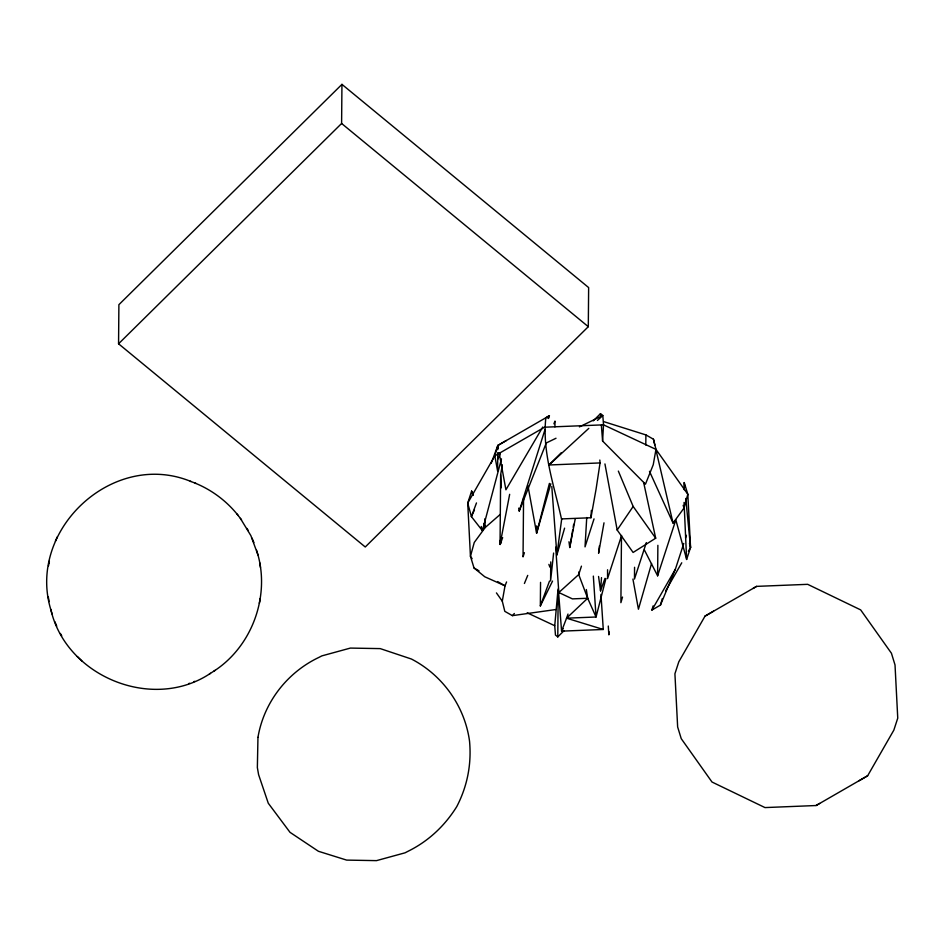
<?xml version="1.0" encoding="UTF-8"?>
<svg xmlns="http://www.w3.org/2000/svg" width="945" height="945" viewBox="0 0 945 945"><rect width="100%" height="100%" fill="white"/><g stroke="black" fill="none" stroke-linecap="round" stroke-linejoin="round"><path stroke-width="1.42" d="M607.564 569.788L607.552 578.623L621.609 535.461M118.562 343.791L118.893 304.68L341.948 84.365L588.64 287.575L588.298 326.686L365.254 546.99L118.562 343.791L341.606 123.476L341.948 84.365M497.767 452.549L497.602 470.976L494.837 455.844L497.826 445.461L506.343 440.512M497.791 449.714L497.826 445.461L549.399 415.705L548.513 418.505M502.315 464.763L500.649 474.744L500.047 544.438L501.441 541.875M523.565 498.003L523.046 556.865L524.416 552.695M536.677 525.881L536.618 533.24L550.829 483.745M552.553 581.069L540.339 605.91L540.552 582.356M550.758 561.873L550.592 580.915L553.616 553.049M554.939 426.892L554.987 421.08L553.9 423.809M558.046 589.089L554.739 625.72L555.459 635.052L557.786 636.906L558.2 590.53M621.479 536.453L620.9 602.674L622.519 597.063M634.567 567.284L634.473 579.049L646.345 542.584M645.801 445.06L645.896 434.913L603.713 421.624M644.348 549.895L657.614 575.812L657.874 545.324M684.168 489.664L684.227 482.576L687.818 494.27L690.547 547.462L686.637 559.464L684.062 502.421M586.739 517.529L585.026 546.883L594.039 518.876M547.923 418.222L549.399 415.705L545.844 417.796C542.064 452.029 554.231 485.836 561.472 518.923L590.956 517.742L591.381 510.406M645.896 434.913L653.467 439.224L655.972 449.395L653.243 464.727L645.459 484.194L602.591 441.02L603.524 424.837L602.804 415.505L600.477 413.662L593.259 420.844M604.989 578.364L600.536 590.849L601.504 577.608M500.389 540.067L500.047 544.438L502.669 537.646M599.402 545.915L598.598 553.238L604.009 522.833M551.797 486.498L556.9 554.916L561.72 518.781M579.108 571.642L578.706 574.56L587.672 598.268L596.047 617.002L566.563 618.184L561.578 631.154L603.276 629.476L600.961 594.429M609.265 631.957L608.864 634.863L608.285 626.027M191.032 481.525C112.136 448.981 25.361 531.527 51.384 611.462M213.948 671.104C252.031 646.51 270.424 596.165 257.359 552.813M599.827 460.038L600.051 462.932L596.082 489.108L590.956 517.742M568.973 541.745L569.764 547.498L572.694 530.074M573.178 527.18L573.674 524.274M555.684 609.549L512.379 615.644L504.807 611.344L502.291 601.174L505.02 585.829L506.579 581.943M48.514 565.807L48.916 563.586M48.975 563.185L49.376 560.987M259.367 603.288L259.757 601.079M259.828 600.677L260.229 598.468M509.662 494.318L500.047 544.438L501.417 540.233M569.764 547.498L575.257 518.722M549.411 483.403L536.618 533.24L527.96 485.86M605.922 578.553L596.047 617.002L593.342 576.096M473.138 495.145L471.626 491.105L467.716 503.094L471.401 516.608L482.422 530.712L501.488 458.833M649.475 471.295L673.041 523.069L684.003 508.079L687.818 494.27L655.972 449.395L603.524 424.837L544.556 427.211L494.837 455.844L467.716 503.094L470.445 556.286L474.036 567.992L484.785 576.781L505.02 585.829L497.59 581.553M556.9 554.916L564.59 528.137M651.554 563.539L638.43 609.23L632.926 579.072M683.778 543.422L675.403 569.138L660.437 605.107L651.92 610.057L653.113 605.899M660.437 605.107L662.303 598.61M518.699 508.15L519.23 511.032L544.958 429.727M581.447 566.149L578.706 574.56L558.826 592.527L572.398 598.882L587.672 598.268L586.337 589.538M657.614 575.812L675.84 519.856L686.637 559.464M685.538 538.012L686.424 535.307M603.276 629.476L566.563 618.184L568.004 614.061M540.339 605.91L549.494 581.092M476.481 502.929L471.401 516.608L474.461 509.934M491.223 463.251L497.826 445.461L498.346 448.32M519.23 511.032L545.773 444.256M524.416 583.467L527.723 575.387M55.412 541.154L56.275 539.205M56.487 538.721L57.338 536.795M497.767 459.199L500.212 453.86M651.92 610.057L675.403 569.138M665.623 590.885L681.758 562.795M688.35 551.301L690.547 547.462L685.775 498.44M705.029 616.128L678.817 661.772L674.919 673.773L677.648 726.965L681.239 738.659L711.998 782.023L764.989 807.585L816.067 805.53L867.64 775.774L893.84 730.142L897.75 718.141L895.021 664.949L891.43 653.243L860.659 609.891L807.68 584.329L756.602 586.372L705.029 616.128L713.546 611.179M542.773 427.01L505.918 489.793L499.125 452.608M563.066 628.649L561.578 631.154L558.448 590.53M643.651 482.482L655.688 538.201L633.103 552.459L617.179 530.015L633.162 506.461L618.349 471.094M512.379 615.644L514.363 613.482M600.051 462.932L548.974 464.987L561.33 452.667M557.786 636.906L563.976 630.752M566.563 618.184L587.672 598.268M548.974 464.987L588.806 428.368M597.429 420.454L602.804 415.505L579.415 426.88M500.413 514.257L485.222 527.499L474.26 542.477L470.445 556.286L472.122 558.649M50.782 609.348C65.949 676.714 152.854 712.046 210.475 673.324M209.4 674.021L215.106 670.348M753.047 588.463L756.602 586.372M816.067 805.53L819.622 803.439M859.111 780.724L867.64 775.774M545.619 443.299L556.014 438.244M193.879 681.652L194.764 681.333M188.823 683.53L189.614 683.259M195.142 483.131C211.952 489.994 226.942 501.275 238.187 515.521M190.264 481.229L196.017 483.462M527.204 612.832L554.739 625.72M474.036 567.992L478.997 570.851M341.606 123.476L588.298 326.686M77.313 656.539L81.872 660.968M240.373 518.38L250.886 535.661L257.961 554.928M237.077 514.08L241.53 519.88M633.162 506.461L655.688 538.201M496.432 592.905L502.291 601.174M248.381 530.807L247.011 528.432M60.362 633.457L61.72 635.831M252.02 538.13L252.835 540.067M253.083 540.635L253.91 542.595M54.834 621.68L55.66 623.641M55.897 624.196L56.712 626.133M483.71 523.447L485.222 527.499L484.773 518.864M548.891 564.378L549.884 567.142M683.164 505.339L684.003 508.079M256.615 550.25L257.217 552.352M51.514 611.899L52.117 614.002M689.448 543.41L690.547 547.462M471.626 491.105L472.783 495.345M481.265 526.471L482.422 530.712M653.467 439.224L654.791 444.906M655.783 449.17L673.041 523.069M604.942 463.936L617.179 530.015M259.698 562.688L260.052 564.897M260.111 565.299L260.477 567.52M48.266 596.744L48.62 598.976M48.679 599.366L49.045 601.587M598.563 576.462L600.536 590.849M684.227 482.576L684.653 486.899M600.477 413.662L600.701 416.532M601.363 425.179L602.591 441.02M555.684 547.167L558.826 592.527M500.649 474.744L501.322 487.774M257.961 737.372L257.359 767.588L258.599 774.664L268.274 803.226L290.009 832.332L318.418 851.28L346.65 860.104L376.5 860.635L405.062 852.815L407.945 851.327C428.357 841.298 444.8 825.859 456.778 806.581C467.385 786.122 471.661 764.068 469.535 741.128C464.739 706.187 442.697 675.238 411.441 659.031L380.244 648.613L350.382 648.081L321.832 655.889L318.949 657.377C287.15 672.427 263.797 702.56 257.961 737.372"/></g></svg>
